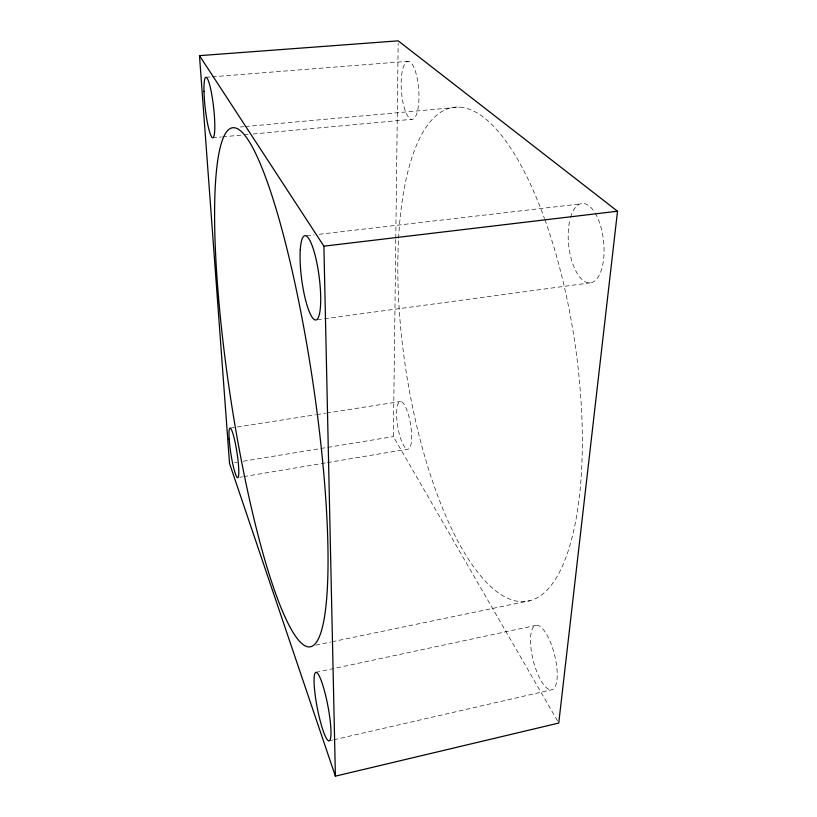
<?xml version="1.0" encoding="UTF-8"?>
<svg xmlns="http://www.w3.org/2000/svg" width="817" height="817" viewBox="0 0 817 817"><rect width="100%" height="100%" fill="white"/><g stroke="black" fill="none" stroke-linecap="round" stroke-linejoin="round"><path stroke-width="0.61" stroke-dasharray="4.08 3.06" d="M557.49 720.849L393.385 436.595L395.785 239.361M395.796 238.084L398.165 43.393M328.853 740.896L332.58 740.049M333.816 739.763L551.179 689.875A33.18 11.019 76 0 0 549.923 641.008A33.18 11.019 76 0 0 530.509 641.835A33.18 11.019 76 0 0 551.179 689.875M315.913 672.35L535.983 625.342M315.852 645.134L330.783 642.029M332.029 641.774L529.957 600.689M239.953 477.23L242.455 476.811M243.701 476.597L326.197 462.8M327.443 462.585L407.438 449.197A24.153 6.495 80.7 0 0 408.316 414.382A24.153 6.495 80.7 0 0 396.653 412.493A24.153 6.495 80.7 0 0 407.438 449.197M234.54 462.636L237.042 462.228M243.292 461.207L393.385 436.595M230.2 428.118L315.382 414.801M316.639 414.607L325.401 413.239M326.657 413.045L400.565 401.494M317.415 319.713L591.099 282.713M306.528 235.756L314.126 234.877M319.192 234.285L579.999 203.974M212.573 137.767L221.448 136.939M222.714 136.827L243.006 134.948M244.283 134.825L248.082 134.478M253.158 134.008L411.697 119.333A29.106 8.691 85.9 0 0 416.844 76.584A29.106 8.691 85.9 0 0 401.668 75.021A29.106 8.691 85.9 0 0 411.697 119.333M240.331 126.992L244.13 126.655M245.396 126.533L459.614 107.098M205.996 77.298L211.072 76.9M212.349 76.798L408.04 61.285M544.919 219.742A249.706 85.571 81.5 0 1 572.462 535.952A249.706 85.571 81.5 0 1 463.178 550.658A249.706 85.571 81.5 0 1 398.512 239.452M398.584 238.176A249.706 85.571 81.5 0 1 544.51 218.599M595.103 213.033A39.89 17.566 84.1 0 1 601.894 268.262A39.89 17.566 84.1 0 1 577.956 274.594A39.89 17.566 84.1 0 1 569.939 219.691M570.542 217.414A39.89 17.566 84.1 0 1 593.888 211.143"/><path stroke-width="1.23" d="M617.519 211.225L558.757 723.055L335.389 776.15L229.536 463.464L199.481 55.648L398.196 40.85L617.519 211.225L323.9 246.162L199.481 55.648M323.9 246.162L335.389 776.15M214.585 212.92A262.4 41.861 81.5 0 0 299.063 640.763A262.4 41.861 81.5 0 0 299.859 306.967A262.4 41.861 81.5 0 0 214.585 212.92M203.995 91.238A30.443 4.208 83.5 0 0 212.573 137.767A30.443 4.208 83.5 0 0 211.593 93.638A30.443 4.208 83.5 0 0 203.995 91.238M300.237 250.033A42.484 8.834 82.6 0 0 313.759 319.161A42.484 8.834 82.6 0 0 317.129 264.259A42.484 8.834 82.6 0 0 300.237 250.033M314.474 688.7A34.906 5.402 79.1 0 0 328.853 740.896A34.906 5.402 79.1 0 0 324.288 690.263A34.906 5.402 79.1 0 0 314.474 688.7M229.179 439.035A25.092 3.105 81.2 0 0 237.451 477.649A25.092 3.105 81.2 0 0 235.061 442.038A25.092 3.105 81.2 0 0 229.179 439.035"/></g></svg>
